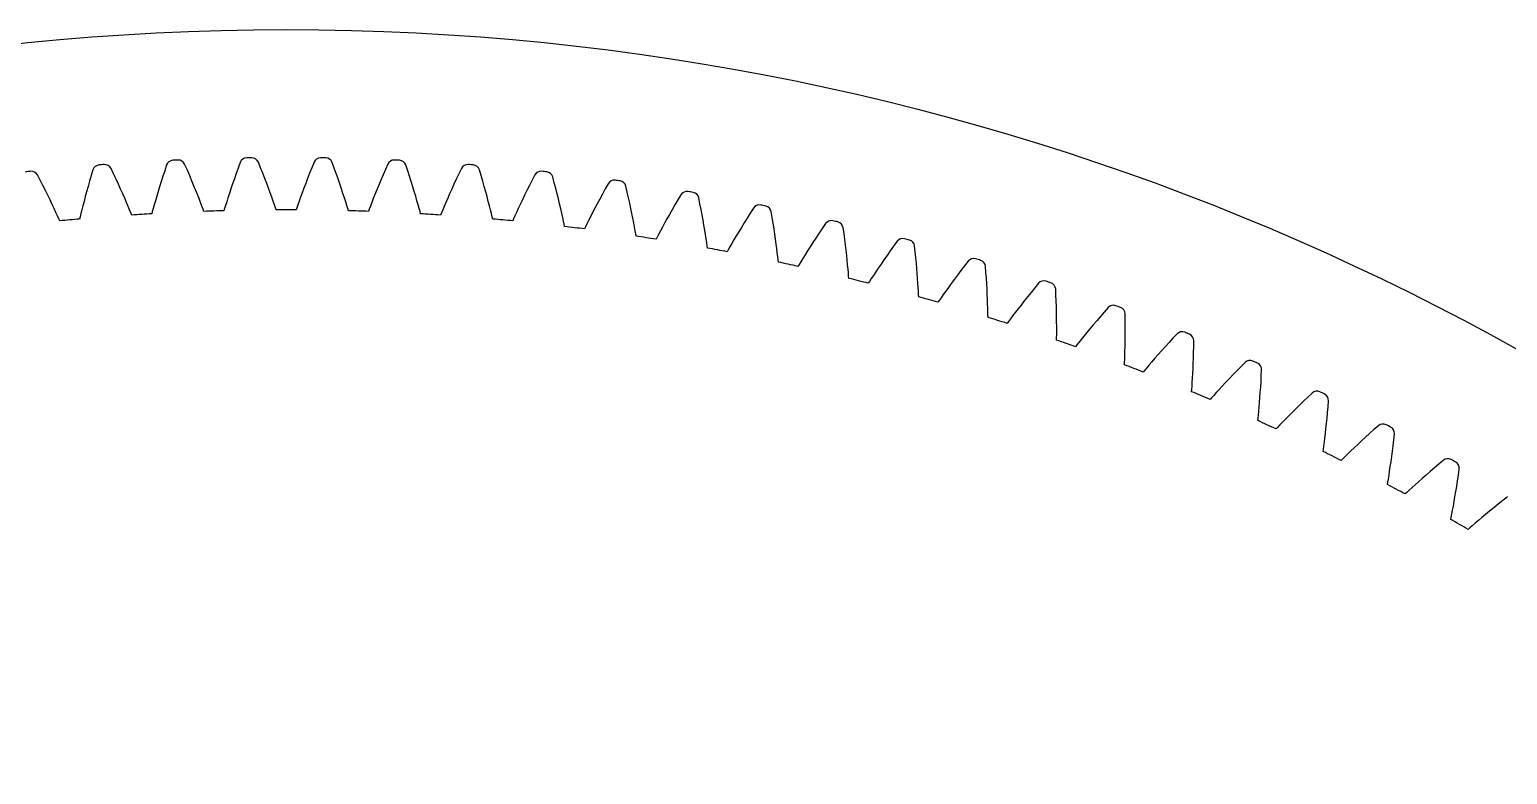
# Model space of a CAD drawing. Header units: millimetres. Extents: x -109 to 109, y -109 to 109.
# Drawn here: x -11 to 52.6, y 76.7 to 108.8 of the extents above; entities that cross this region are included whole.
import ezdxf

# ---------------------------------------------------------------- set-up
doc = ezdxf.new("R2010")
doc.units = ezdxf.units.MM

msp = doc.modelspace()

# ---------------------------------------------------------------- linework, layer by layer
at = {"layer": 'fixed_ring'}
for p, q in [((-1.101885, 102.81524), (-1.198089, 103.054401)), ((1.198089, 103.054401), (1.101885, 102.81524)), ((-10.583778, 102.274979), (-10.701638, 102.504243)), ((-8.389409, 102.478317), (-8.459716, 102.238632)), ((-8.315683, 102.725334), (-8.389409, 102.478317)), ((-7.429194, 102.5524), (-7.539938, 102.785185)), ((-7.322953, 102.326336), (-7.429194, 102.5524)), ((-5.307259, 102.450659), (-5.380657, 102.221064)), ((-5.229604, 102.688066), (-5.307259, 102.450659)), ((-5.148306, 102.932696), (-5.229604, 102.688066)), ((-4.267564, 102.732544), (-4.371087, 102.968629)), ((-4.168335, 102.503315), (-4.267564, 102.732544)), ((-4.074065, 102.281471), (-4.168335, 102.503315)), ((-2.149768, 102.565506), (-2.230202, 102.33828)), ((-2.064839, 102.800409), (-2.149768, 102.565506)), ((-1.976046, 103.042419), (-2.064839, 102.800409)), ((-1.009762, 102.583064), (-1.101885, 102.81524)), ((-0.922369, 102.358422), (-1.009762, 102.583064)), ((1.009762, 102.583064), (0.922369, 102.358422)), ((1.101885, 102.81524), (1.009762, 102.583064)), ((2.064839, 102.800409), (1.976046, 103.042419)), ((2.149768, 102.565506), (2.064839, 102.800409)), ((2.230202, 102.33828), (2.149768, 102.565506)), ((4.168335, 102.503315), (4.074065, 102.281471)), ((4.267564, 102.732544), (4.168335, 102.503315)), ((4.371087, 102.968629), (4.267564, 102.732544)), ((5.229604, 102.688066), (5.148306, 102.932696)), ((5.307259, 102.450659), (5.229604, 102.688066)), ((5.380657, 102.221064), (5.307259, 102.450659)), ((7.429194, 102.5524), (7.322953, 102.326336)), ((7.539938, 102.785185), (7.429194, 102.5524)), ((8.389409, 102.478317), (8.315683, 102.725334)), ((8.459716, 102.238632), (8.389409, 102.478317)), ((10.701638, 102.504243), (10.583778, 102.274979)), ((11.541256, 102.171362), (11.475171, 102.420532)), ((-10.470626, 102.052293), (-10.583778, 102.274979)), ((-10.362878, 101.836674), (-10.470626, 102.052293)), ((-10.260694, 101.628779), (-10.362878, 101.836674)), ((-8.588253, 101.783754), (-8.646384, 101.570077)), ((-8.526009, 102.006885), (-8.588253, 101.783754)), ((-8.459716, 102.238632), (-8.526009, 102.006885)), ((-7.221897, 102.1075), (-7.322953, 102.326336)), ((-7.126164, 101.896557), (-7.221897, 102.1075)), ((-7.035944, 101.694327), (-7.126164, 101.896557)), ((-5.514427, 101.788171), (-5.574571, 101.586777)), ((-5.449743, 101.999956), (-5.514427, 101.788171)), ((-5.380657, 102.221064), (-5.449743, 101.999956)), ((-3.984873, 102.067681), (-4.074065, 102.281471)), ((-3.900924, 101.862767), (-3.984873, 102.067681)), ((-3.822455, 101.667782), (-3.900924, 101.862767)), ((-2.377239, 101.909712), (-2.443556, 101.710266)), ((-2.306064, 102.119404), (-2.377239, 101.909712)), ((-2.230202, 102.33828), (-2.306064, 102.119404)), ((-0.839803, 102.141986), (-0.922369, 102.358422)), ((-0.762204, 101.934585), (-0.839803, 102.141986)), ((-0.689776, 101.737276), (-0.762204, 101.934585)), ((0.762204, 101.934585), (0.689776, 101.737276)), ((0.839803, 102.141986), (0.762204, 101.934585)), ((0.922369, 102.358422), (0.839803, 102.141986)), ((2.306064, 102.119404), (2.230202, 102.33828)), ((2.377239, 101.909712), (2.306064, 102.119404)), ((2.443556, 101.710266), (2.377239, 101.909712)), ((3.900924, 101.862767), (3.822455, 101.667782)), ((3.984873, 102.067681), (3.900924, 101.862767)), ((4.074065, 102.281471), (3.984873, 102.067681)), ((5.449743, 101.999956), (5.380657, 102.221064)), ((5.514427, 101.788171), (5.449743, 101.999956)), ((5.574571, 101.586777), (5.514427, 101.788171)), ((7.126164, 101.896557), (7.035944, 101.694327)), ((7.221897, 102.1075), (7.126164, 101.896557)), ((7.322953, 102.326336), (7.221897, 102.1075)), ((8.526009, 102.006885), (8.459716, 102.238632)), ((8.588253, 101.783754), (8.526009, 102.006885)), ((8.646384, 101.570077), (8.588253, 101.783754)), ((10.362878, 101.836674), (10.260694, 101.628779)), ((10.470626, 102.052293), (10.362878, 101.836674)), ((10.583778, 102.274979), (10.470626, 102.052293)), ((11.604149, 101.929624), (11.541256, 102.171362)), ((11.663273, 101.695946), (11.604149, 101.929624)), ((13.728322, 101.900544), (13.608366, 101.681448)), ((13.853187, 102.12607), (13.728322, 101.900544)), ((14.682155, 101.76749), (14.623775, 102.018577)), ((-10.16429, 101.429423), (-10.260694, 101.628779)), ((-10.073965, 101.239638), (-10.16429, 101.429423)), ((-9.990158, 101.060801), (-10.073965, 101.239638)), ((-8.749817, 101.175735), (-8.794643, 100.998535)), ((-8.700298, 101.366927), (-8.749817, 101.175735)), ((-8.646384, 101.570077), (-8.700298, 101.366927)), ((-6.951507, 101.501851), (-7.035944, 101.694327)), ((-6.873246, 101.320517), (-6.951507, 101.501851)), ((-6.80177, 101.152289), (-6.873246, 101.320517)), ((-6.738104, 101.000229), (-6.80177, 101.152289)), ((-5.680216, 101.221464), (-5.724713, 101.062733)), ((-5.629955, 101.397201), (-5.680216, 101.221464)), ((-5.574571, 101.586777), (-5.629955, 101.397201)), ((-3.749815, 101.484125), (-3.822455, 101.667782)), ((-3.683553, 101.313776), (-3.749815, 101.484125)), ((-3.6246, 101.159827), (-3.683553, 101.313776)), ((-3.574844, 101.028046), (-3.6246, 101.159827)), ((-2.609765, 101.191094), (-2.651314, 101.0565)), ((-2.560401, 101.34838), (-2.609765, 101.191094)), ((-2.504752, 101.522485), (-2.560401, 101.34838)), ((-2.443556, 101.710266), (-2.504752, 101.522485)), ((-0.622827, 101.551469), (-0.689776, 101.737276)), ((-0.561842, 101.37916), (-0.622827, 101.551469)), ((-0.507658, 101.223469), (-0.561842, 101.37916)), ((-0.461984, 101.090218), (-0.507658, 101.223469)), ((0.507658, 101.223469), (0.461984, 101.090218)), ((0.561842, 101.37916), (0.507658, 101.223469)), ((0.622827, 101.551469), (0.561842, 101.37916)), ((0.689776, 101.737276), (0.622827, 101.551469)), ((2.504752, 101.522485), (2.443556, 101.710266)), ((2.560401, 101.34838), (2.504752, 101.522485)), ((2.609765, 101.191094), (2.560401, 101.34838)), ((2.651314, 101.0565), (2.609765, 101.191094)), ((3.6246, 101.159827), (3.574844, 101.028046)), ((3.683553, 101.313776), (3.6246, 101.159827)), ((3.749815, 101.484125), (3.683553, 101.313776)), ((3.822455, 101.667782), (3.749815, 101.484125)), ((5.629955, 101.397201), (5.574571, 101.586777)), ((5.680216, 101.221464), (5.629955, 101.397201)), ((5.724713, 101.062733), (5.680216, 101.221464)), ((6.80177, 101.152289), (6.738104, 101.000229)), ((6.873246, 101.320517), (6.80177, 101.152289)), ((6.951507, 101.501851), (6.873246, 101.320517)), ((7.035944, 101.694327), (6.951507, 101.501851)), ((8.700298, 101.366927), (8.646384, 101.570077)), ((8.749817, 101.175735), (8.700298, 101.366927)), ((8.794643, 100.998535), (8.749817, 101.175735)), ((10.073965, 101.239638), (9.990158, 101.060801)), ((10.16429, 101.429423), (10.073965, 101.239638)), ((10.260694, 101.628779), (10.16429, 101.429423)), ((11.718616, 101.471004), (11.663273, 101.695946)), ((11.77014, 101.255639), (11.718616, 101.471004)), ((11.817772, 101.050925), (11.77014, 101.255639)), ((13.385492, 101.2646), (13.282994, 101.068307)), ((13.49403, 101.469249), (13.385492, 101.2646)), ((13.608366, 101.681448), (13.49403, 101.469249)), ((14.737574, 101.523931), (14.682155, 101.76749)), ((14.789474, 101.288542), (14.737574, 101.523931)), ((14.837864, 101.062003), (14.789474, 101.288542)), ((16.733198, 101.214153), (16.612381, 101.005575)), ((16.859844, 101.42945), (16.733198, 101.214153)), ((16.991595, 101.651024), (16.859844, 101.42945)), ((17.809128, 101.267086), (17.758508, 101.519852)), ((17.857019, 101.021935), (17.809128, 101.267086)), ((-9.913534, 100.894854), (-9.990158, 101.060801)), ((-9.845216, 100.744826), (-9.913534, 100.894854)), ((-9.787442, 100.616358), (-9.845216, 100.744826)), ((-9.7483, 100.528457), (-9.787442, 100.616358)), ((-8.867415, 100.701611), (-8.889739, 100.608014)), ((-8.834231, 100.838508), (-8.867415, 100.701611)), ((-8.794643, 100.998535), (-8.834231, 100.838508)), ((-6.684313, 100.870043), (-6.738104, 101.000229)), ((-6.647897, 100.780978), (-6.684313, 100.870043)), ((-5.762097, 100.926923), (-5.787293, 100.834058)), ((-5.724713, 101.062733), (-5.762097, 100.926923)), ((-3.541188, 100.937902), (-3.574844, 101.028046)), ((-2.651314, 101.0565), (-2.679357, 100.964454)), ((-0.43112, 100.99908), (-0.461984, 101.090218)), ((0.461984, 101.090218), (0.43112, 100.99908)), ((2.679357, 100.964454), (2.651314, 101.0565)), ((3.574844, 101.028046), (3.541188, 100.937902)), ((5.762097, 100.926923), (5.724713, 101.062733)), ((5.787293, 100.834058), (5.762097, 100.926923)), ((6.684313, 100.870043), (6.647897, 100.780978)), ((6.738104, 101.000229), (6.684313, 100.870043)), ((8.834231, 100.838508), (8.794643, 100.998535)), ((8.867415, 100.701611), (8.834231, 100.838508)), ((8.889739, 100.608014), (8.867415, 100.701611)), ((9.787442, 100.616358), (9.7483, 100.528457)), ((9.845216, 100.744826), (9.787442, 100.616358)), ((9.913534, 100.894854), (9.845216, 100.744826)), ((9.990158, 101.060801), (9.913534, 100.894854)), ((11.86138, 100.858298), (11.817772, 101.050925)), ((11.900728, 100.679801), (11.86138, 100.858298)), ((11.935368, 100.518632), (11.900728, 100.679801)), ((11.964321, 100.380778), (11.935368, 100.518632)), ((13.015895, 100.541714), (12.94299, 100.393861)), ((13.097593, 100.705222), (13.015895, 100.541714)), ((13.186868, 100.881394), (13.097593, 100.705222)), ((13.282994, 101.068307), (13.186868, 100.881394)), ((14.882731, 100.845153), (14.837864, 101.062003)), ((14.924036, 100.639069), (14.882731, 100.845153)), ((14.961692, 100.445191), (14.924036, 100.639069)), ((16.389099, 100.611322), (16.287262, 100.427458)), ((16.497593, 100.804365), (16.389099, 100.611322)), ((16.612381, 101.005575), (16.497593, 100.804365)), ((17.901647, 100.78506), (17.857019, 101.021935)), ((17.943037, 100.557138), (17.901647, 100.78506)), ((17.981205, 100.33901), (17.943037, 100.557138)), ((19.842158, 100.650849), (19.714975, 100.446091)), ((19.975374, 100.862144), (19.842158, 100.650849)), ((20.113885, 101.079555), (19.975374, 100.862144)), ((20.919207, 100.670624), (20.876395, 100.924829)), ((20.959527, 100.424115), (20.919207, 100.670624)), ((11.983752, 100.286538), (11.964321, 100.380778)), ((12.881287, 100.267233), (12.839456, 100.180579)), ((12.94299, 100.393861), (12.881287, 100.267233)), ((14.995524, 100.265567), (14.961692, 100.445191)), ((15.025185, 100.103407), (14.995524, 100.265567)), ((15.049879, 99.964727), (15.025185, 100.103407)), ((15.066398, 99.869934), (15.049879, 99.964727)), ((16.028486, 99.947666), (15.962913, 99.822998)), ((16.10591, 100.093204), (16.028486, 99.947666)), ((16.192604, 100.254118), (16.10591, 100.093204)), ((16.287262, 100.427458), (16.192604, 100.254118)), ((18.016144, 100.131752), (17.981205, 100.33901)), ((18.047811, 99.936806), (18.016144, 100.131752)), ((18.076096, 99.756225), (18.047811, 99.936806)), ((19.372207, 99.87826), (19.272256, 99.707918)), ((19.479657, 100.0589), (19.372207, 99.87826)), ((19.594045, 100.248511), (19.479657, 100.0589)), ((19.714975, 100.446091), (19.594045, 100.248511)), ((20.996838, 100.185978), (20.959527, 100.424115)), ((21.03119, 99.956889), (20.996838, 100.185978)), ((21.062622, 99.737689), (21.03119, 99.956889)), ((22.932296, 99.992072), (22.798868, 99.791327)), ((23.071956, 100.199165), (22.932296, 99.992072)), ((23.217096, 100.412207), (23.071956, 100.199165)), ((24.009443, 99.97867), (23.97448, 100.234072)), ((24.042152, 99.731036), (24.009443, 99.97867)), ((15.962913, 99.822998), (15.918434, 99.737673)), ((18.100749, 99.593229), (18.076096, 99.756225)), ((18.121161, 99.453854), (18.100749, 99.593229)), ((18.134753, 99.358597), (18.121161, 99.453854)), ((19.029397, 99.284075), (18.982311, 99.200161)), ((19.098778, 99.406665), (19.029397, 99.284075)), ((19.180648, 99.549749), (19.098778, 99.406665)), ((19.272256, 99.707918), (19.180648, 99.549749)), ((21.091162, 99.529453), (21.062622, 99.737689)), ((21.116811, 99.333625), (21.091162, 99.529453)), ((21.139522, 99.152258), (21.116811, 99.333625)), ((22.438776, 99.234321), (22.333626, 99.067138)), ((22.551738, 99.411567), (22.438776, 99.234321)), ((22.67191, 99.597566), (22.551738, 99.411567)), ((22.798868, 99.791327), (22.67191, 99.597566)), ((24.072113, 99.491863), (24.042152, 99.731036)), ((24.099393, 99.261825), (24.072113, 99.491863)), ((24.124061, 99.04176), (24.099393, 99.261825)), ((26.000681, 99.238446), (25.861134, 99.041906)), ((26.146652, 99.44114), (26.000681, 99.238446)), ((26.298285, 99.649612), (26.146652, 99.44114)), ((27.076905, 99.191879), (27.049823, 99.448238)), ((21.159144, 98.98858), (21.139522, 99.152258)), ((21.175253, 98.848643), (21.159144, 98.98858)), ((21.185906, 98.753012), (21.175253, 98.848643)), ((22.077831, 98.650975), (22.028183, 98.56855)), ((22.150954, 98.77137), (22.077831, 98.650975)), ((22.237191, 98.911865), (22.150954, 98.77137)), ((22.333626, 99.067138), (22.237191, 98.911865)), ((24.146174, 98.832745), (24.124061, 99.04176)), ((24.165781, 98.636219), (24.146174, 98.832745)), ((24.182895, 98.45424), (24.165781, 98.636219)), ((25.602427, 98.669936), (25.48406, 98.496253)), ((25.72827, 98.852146), (25.602427, 98.669936)), ((25.861134, 99.041906), (25.72827, 98.852146)), ((27.101973, 98.943356), (27.076905, 99.191879)), ((27.124553, 98.703374), (27.101973, 98.943356)), ((27.144737, 98.472605), (27.124553, 98.703374)), ((29.354528, 98.792493), (29.196547, 98.588789)), ((24.197467, 98.290034), (24.182895, 98.45424)), ((24.20926, 98.149668), (24.197467, 98.290034)), ((24.216963, 98.053754), (24.20926, 98.149668)), ((25.182118, 98.042385), (25.105322, 97.924299)), ((25.272641, 98.180158), (25.182118, 98.042385)), ((25.373812, 98.332387), (25.272641, 98.180158)), ((25.48406, 98.496253), (25.373812, 98.332387)), ((27.162616, 98.251885), (27.144737, 98.472605)), ((27.178283, 98.042287), (27.162616, 98.251885)), ((27.191827, 97.845251), (27.178283, 98.042287)), ((28.760226, 98.012959), (28.628831, 97.834711)), ((28.89887, 98.198537), (28.760226, 98.012959)), ((29.044403, 98.390687), (28.89887, 98.198537)), ((29.196547, 98.588789), (29.044403, 98.390687)), ((30.118683, 98.311), (30.099508, 98.56807)), ((30.136085, 98.061822), (30.118683, 98.311)), ((30.151265, 97.821258), (30.136085, 98.061822)), ((25.105322, 97.924299), (25.05316, 97.843442)), ((27.20333, 97.662831), (27.191827, 97.845251)), ((27.212838, 97.498255), (27.20333, 97.662831)), ((27.220303, 97.357592), (27.212838, 97.498255)), ((27.225048, 97.261487), (27.220303, 97.357592)), ((28.284118, 97.35532), (28.189396, 97.2204)), ((28.38993, 97.504362), (28.284118, 97.35532)), ((28.505172, 97.664755), (28.38993, 97.504362)), ((28.628831, 97.834711), (28.505172, 97.664755)), ((30.164332, 97.589977), (30.151265, 97.821258)), ((30.175406, 97.368812), (30.164332, 97.589977)), ((30.18461, 97.158831), (30.175406, 97.368812)), ((32.060575, 97.449598), (31.909194, 97.262021)), ((32.218747, 97.642921), (32.060575, 97.449598)), ((32.382926, 97.841663), (32.218747, 97.642921)), ((33.131891, 97.336866), (33.120642, 97.594405)), ((33.141612, 97.087271), (33.131891, 97.336866)), ((28.109, 97.104736), (28.054372, 97.025523)), ((28.189396, 97.2204), (28.109, 97.104736)), ((30.192081, 96.961471), (30.18461, 97.158831)), ((30.19796, 96.778783), (30.192081, 96.961471)), ((30.202396, 96.613993), (30.19796, 96.778783)), ((31.499244, 96.740616), (31.379117, 96.583848)), ((31.628078, 96.906683), (31.499244, 96.740616)), ((31.7649, 97.0808), (31.628078, 96.906683)), ((31.909194, 97.262021), (31.7649, 97.0808)), ((33.149376, 96.846354), (33.141612, 97.087271)), ((33.155315, 96.61478), (33.149376, 96.846354)), ((35.380607, 96.798024), (35.210386, 96.604433)), ((30.205526, 96.473166), (30.202396, 96.613993)), ((30.207309, 96.37696), (30.205526, 96.473166)), ((31.086014, 96.193063), (31.028973, 96.11557)), ((31.169934, 96.306197), (31.086014, 96.193063)), ((31.268766, 96.438135), (31.169934, 96.306197)), ((31.379117, 96.583848), (31.268766, 96.438135)), ((33.159572, 96.393378), (33.155315, 96.61478)), ((33.162306, 96.183214), (33.159572, 96.393378)), ((33.163696, 95.985718), (33.162306, 96.183214)), ((34.739444, 96.056555), (34.597325, 95.886734)), ((34.88925, 96.233246), (34.739444, 96.056555)), ((35.046335, 96.416072), (34.88925, 96.233246)), ((35.210386, 96.604433), (35.046335, 96.416072)), ((36.113672, 96.270403), (36.110359, 96.528166)), ((36.115702, 96.020626), (36.113672, 96.270403)), ((33.160916, 95.401015), (33.162097, 95.49723)), ((33.162097, 95.49723), (33.163305, 95.638086)), ((33.163305, 95.638086), (33.163946, 95.802935)), ((33.163946, 95.802935), (33.163696, 95.985718)), ((34.223754, 95.429473), (34.120906, 95.300641)), ((34.33854, 95.571718), (34.223754, 95.429473)), ((34.463438, 95.724713), (34.33854, 95.571718)), ((34.597325, 95.886734), (34.463438, 95.724713)), ((36.112285, 95.32651), (36.114848, 95.547938)), ((36.114848, 95.547938), (36.116043, 95.779584)), ((36.116043, 95.779584), (36.115702, 96.020626)), ((38.168626, 95.474309), (37.998852, 95.29109)), ((38.344728, 95.662567), (38.168626, 95.474309)), ((34.033542, 95.190145), (33.974142, 95.114445)), ((34.120906, 95.300641), (34.033542, 95.190145)), ((36.098474, 94.736212), (36.103853, 94.918916)), ((36.103853, 94.918916), (36.108546, 95.116361)), ((36.108546, 95.116361), (36.112285, 95.32651)), ((37.681035, 94.941194), (37.533754, 94.77583)), ((37.836211, 95.113188), (37.681035, 94.941194)), ((37.998852, 95.29109), (37.836211, 95.113188)), ((39.048452, 94.621962), (39.055533, 94.862901)), ((39.055533, 94.862901), (39.061196, 95.112621)), ((39.061196, 95.112621), (39.065823, 95.370364)), ((36.083069, 94.334576), (36.087211, 94.430709)), ((36.087211, 94.430709), (36.092757, 94.571461)), ((36.092757, 94.571461), (36.098474, 94.736212)), ((37.039512, 94.204686), (36.948786, 94.096933)), ((37.146279, 94.33029), (37.039512, 94.204686)), ((37.265391, 94.468933), (37.146279, 94.33029)), ((37.39494, 94.618009), (37.265391, 94.468933)), ((37.533754, 94.77583), (37.39494, 94.618009)), ((39.020534, 93.959284), (39.030743, 94.169218)), ((39.030743, 94.169218), (39.040124, 94.390462)), ((39.040124, 94.390462), (39.048452, 94.621962)), ((41.09066, 94.253623), (40.915325, 94.075718)), ((41.272476, 94.436368), (41.09066, 94.253623)), ((36.948786, 94.096933), (36.887083, 94.023099)), ((38.987973, 93.415129), (38.998761, 93.579626)), ((38.998761, 93.579626), (39.009763, 93.762077)), ((39.009763, 93.762077), (39.020534, 93.959284)), ((40.434579, 93.575025), (40.290972, 93.421554)), ((40.586883, 93.735775), (40.434579, 93.575025)), ((40.747282, 93.902909), (40.586883, 93.735775)), ((40.915325, 94.075718), (40.747282, 93.902909)), ((41.943821, 93.374586), (41.958319, 93.615191)), ((41.958319, 93.615191), (41.971669, 93.864619)), ((41.971669, 93.864619), (41.984231, 94.122098)), ((38.970994, 93.178654), (38.978095, 93.274614)), ((38.978095, 93.274614), (38.987973, 93.415129)), ((39.828983, 92.914464), (39.765035, 92.842566)), ((39.922983, 93.019373), (39.828983, 92.914464)), ((40.033568, 93.14163), (39.922983, 93.019373)), ((40.156893, 93.276539), (40.033568, 93.14163)), ((40.290972, 93.421554), (40.156893, 93.276539)), ((41.895509, 92.713081), (41.912178, 92.922602)), ((41.912178, 92.922602), (41.928368, 93.143452)), ((41.928368, 93.143452), (41.943821, 93.374586)), ((43.973717, 92.943531), (43.792987, 92.77111)), ((44.161075, 93.120591), (43.973717, 92.943531)), ((41.846206, 92.170187), (41.862055, 92.334274)), ((41.862055, 92.334274), (41.87867, 92.5163)), ((41.87867, 92.5163), (41.895509, 92.713081)), ((43.29705, 92.285459), (43.148785, 92.136483)), ((43.454232, 92.441443), (43.29705, 92.285459)), ((43.619702, 92.603558), (43.454232, 92.441443)), ((43.792987, 92.77111), (43.619702, 92.603558)), ((44.799404, 92.038637), (44.821304, 92.278683)), ((44.821304, 92.278683), (44.842329, 92.527581)), ((44.842329, 92.527581), (44.862814, 92.784551)), ((41.821953, 91.934348), (41.832006, 92.030043)), ((41.832006, 92.030043), (41.846206, 92.170187)), ((42.671399, 91.643861), (42.605268, 91.573966)), ((42.768586, 91.745825), (42.671399, 91.643861)), ((42.882883, 91.864618), (42.768586, 91.745825)), ((43.010304, 91.995666), (42.882883, 91.864618)), ((43.148785, 92.136483), (43.010304, 91.995666)), ((44.753857, 91.587842), (44.77684, 91.808089)), ((44.77684, 91.808089), (44.799404, 92.038637)), ((47.007784, 91.716482), (46.815063, 91.545276)), ((44.664745, 90.837816), (44.68564, 91.001337)), ((44.68564, 91.001337), (44.707853, 91.182765)), ((44.707853, 91.182765), (44.730744, 91.378935)), ((44.730744, 91.378935), (44.753857, 91.587842)), ((46.280362, 91.059424), (46.118451, 90.908355)), ((46.450746, 91.216367), (46.280362, 91.059424)), ((46.629108, 91.378503), (46.450746, 91.216367)), ((46.815063, 91.545276), (46.629108, 91.378503)), ((47.641774, 90.854642), (47.670454, 91.102775)), ((47.670454, 91.102775), (47.698842, 91.358992)), ((44.633241, 90.602835), (44.646236, 90.698176)), ((44.646236, 90.698176), (44.664745, 90.837816)), ((45.57362, 90.38525), (45.473339, 90.286328)), ((45.691521, 90.500468), (45.57362, 90.38525)), ((45.822917, 90.627529), (45.691521, 90.500468)), ((45.965669, 90.764015), (45.822917, 90.627529)), ((46.118451, 90.908355), (45.965669, 90.764015)), ((47.553084, 90.166206), (47.582839, 90.385641)), ((47.582839, 90.385641), (47.612491, 90.615385)), ((47.612491, 90.615385), (47.641774, 90.854642)), ((45.473339, 90.286328), (45.405086, 90.218502)), ((47.466838, 89.58208), (47.494627, 89.762738)), ((47.494627, 89.762738), (47.523548, 89.95811)), ((47.523548, 89.95811), (47.553084, 90.166206)), ((49.237729, 89.742651), (49.062592, 89.59103)), ((49.420999, 89.899218), (49.237729, 89.742651)), ((49.612002, 90.060186), (49.420999, 89.899218)), ((49.809904, 90.225376), (49.612002, 90.060186)), ((50.45336, 89.591552), (50.489625, 89.846773)), ((47.402192, 89.185381), (47.418117, 89.280276)), ((47.418117, 89.280276), (47.440918, 89.41928)), ((47.440918, 89.41928), (47.466838, 89.58208)), ((48.592064, 89.173427), (48.456817, 89.050472)), ((48.738951, 89.305452), (48.592064, 89.173427)), ((48.896107, 89.445019), (48.738951, 89.305452)), ((49.062592, 89.59103), (48.896107, 89.445019)), ((50.343702, 88.877457), (50.380416, 89.106179)), ((50.380416, 89.106179), (50.417052, 89.34442)), ((50.417052, 89.34442), (50.45336, 89.591552)), ((48.232144, 88.843153), (48.161836, 88.777461)), ((48.335424, 88.93894), (48.232144, 88.843153)), ((48.456817, 89.050472), (48.335424, 88.93894)), ((50.23635, 88.257565), (50.271274, 88.451954)), ((50.271274, 88.451954), (50.307204, 88.659042)), ((50.307204, 88.659042), (50.343702, 88.877457)), ((52.36188, 88.489667), (52.166012, 88.334658)), ((52.564775, 88.648685), (52.36188, 88.489667)), ((50.145019, 87.777689), (50.172089, 87.915924)), ((50.172089, 87.915924), (50.20301, 88.077849)), ((50.20301, 88.077849), (50.23635, 88.257565)), ((51.627381, 87.896838), (51.466002, 87.762177)), ((51.798284, 88.037653), (51.627381, 87.896838)), ((51.978006, 88.183809), (51.798284, 88.037653)), ((52.166012, 88.334658), (51.978006, 88.183809)), ((50.126179, 87.683329), (50.145019, 87.777689)), ((50.945199, 87.315705), (50.872901, 87.252209)), ((51.051379, 87.408266), (50.945199, 87.315705)), ((51.17615, 87.516007), (51.051379, 87.408266)), ((51.315118, 87.634738), (51.17615, 87.516007)), ((51.466002, 87.762177), (51.315118, 87.634738))]:
    msp.add_line(p, q, dxfattribs=at)
for centre, radius, start, end in [((-4.864659, 102.835002), 0.3, 92.708385, 160.995251), ((0, 0), 103.25, 92.585733, 92.708385), ((-4.64451, 102.84518), 0.3, 24.298867, 92.585733), ((-1.695542, 102.936037), 0.3, 90.943679, 159.230545), ((0, 0), 103.25, 90.821027, 90.943679), ((-1.475184, 102.93943), 0.3, 22.534161, 90.821027), ((1.475184, 102.93943), 0.3, 89.178973, 157.465839), ((0, 0), 103.25, 89.056321, 89.178973), ((1.695542, 102.936037), 0.3, 20.769455, 89.056321), ((4.64451, 102.84518), 0.3, 87.414267, 155.701133), ((0, 0), 103.25, 87.291615, 87.414267), ((4.864659, 102.835002), 0.3, 19.004749, 87.291615), ((0, 0), 103.25, 96.115144, 96.237797), ((-10.966943, 102.364196), 0.3, 27.828278, 96.115144), ((-8.029161, 102.636422), 0.3, 94.473091, 162.759957), ((0, 0), 103.25, 94.350439, 94.473091), ((-7.809431, 102.653374), 0.3, 26.063572, 94.350439), ((7.809431, 102.653374), 0.3, 85.649561, 153.936428), ((0, 0), 103.25, 85.526909, 85.649561), ((8.029161, 102.636422), 0.3, 17.240043, 85.526909), ((10.966943, 102.364196), 0.3, 83.884856, 152.171722), ((0, 0), 103.25, 83.762203, 83.884856), ((11.186048, 102.340485), 0.3, 15.475337, 83.762203), ((14.114053, 101.977919), 0.3, 82.12015, 150.407016), ((0, 0), 103.25, 81.997497, 82.12015), ((14.332324, 101.947472), 0.3, 13.710631, 81.997497), ((17.247775, 101.49491), 0.3, 80.355444, 148.64231), ((0, 0), 103.25, 80.232791, 80.355444), ((17.465005, 101.457755), 0.3, 11.945925, 80.232791), ((20.365137, 100.915627), 0.3, 78.590738, 146.877604), ((0, 0), 103.25, 78.468086, 78.590738), ((20.581119, 100.8718), 0.3, 10.181219, 78.468086), ((0, 0), 101, 95.049549, 95.538686), ((0, 0), 101, 93.284843, 93.77398), ((0, 0), 101, 91.520137, 92.009274), ((0, 0), 101, 89.755431, 90.244569), ((0, 0), 101, 87.990726, 88.479863), ((0, 0), 101, 86.22602, 86.715157), ((0, 0), 101, 84.461314, 84.950451), ((23.463181, 100.240619), 0.3, 76.826032, 145.112898), ((0, 0), 103.25, 76.70338, 76.826032), ((0, 0), 101, 82.696608, 83.185745), ((0, 0), 101, 80.931902, 81.421039), ((23.677711, 100.190162), 0.3, 8.416514, 76.70338), ((0, 0), 101, 79.167196, 79.656333), ((26.538968, 99.470527), 0.3, 75.061326, 143.348192), ((0, 0), 103.25, 74.938674, 75.061326), ((26.751843, 99.413487), 0.3, 6.651808, 74.938674), ((0, 0), 101, 77.40249, 77.891627), ((29.589582, 98.606081), 0.3, 73.29662, 141.583486), ((0, 0), 103.25, 73.173968, 73.29662), ((29.800599, 98.542513), 0.3, 4.887102, 73.173968), ((0, 0), 101, 75.637784, 76.126921), ((32.612128, 97.648101), 0.3, 71.531914, 139.818781), ((0, 0), 103.25, 71.409262, 71.531914), ((32.821088, 97.578065), 0.3, 3.122396, 71.409262), ((0, 0), 101, 73.873079, 74.362216), ((35.60374, 96.597496), 0.3, 69.767209, 138.054075), ((0, 0), 103.25, 69.644556, 69.767209), ((35.810443, 96.521058), 0.3, 1.35769, 69.644556), ((0, 0), 101, 72.108373, 72.59751), ((38.561579, 95.455262), 0.3, 68.002503, 136.289369), ((0, 0), 103.25, 67.87985, 68.002503), ((38.765831, 95.372495), 0.3, 359.592984, 67.87985), ((0, 0), 101, 70.343667, 70.832804), ((0, 0), 101, 68.578961, 69.068098), ((41.482841, 94.222484), 0.3, 66.237797, 134.524663), ((0, 0), 103.25, 66.115144, 66.237797), ((41.684446, 94.133466), 0.3, 357.828278, 66.115144), ((0, 0), 101, 66.814255, 67.303392), ((44.364753, 92.900329), 0.3, 64.473091, 132.759957), ((0, 0), 103.25, 64.350439, 64.473091), ((44.563522, 92.805145), 0.3, 356.063572, 64.350439), ((0, 0), 101, 65.049549, 65.538686), ((47.204583, 91.490053), 0.3, 62.708385, 130.995251), ((0, 0), 103.25, 62.585733, 62.708385), ((47.400326, 91.388793), 0.3, 354.298867, 62.585733), ((0, 0), 101, 63.284843, 63.77398), ((49.999636, 89.992993), 0.3, 60.943679, 129.230545), ((0, 0), 103.25, 60.821027, 60.943679), ((50.192168, 89.885754), 0.3, 352.534161, 60.821027), ((0, 0), 101, 61.520137, 62.009274), ((0, 0), 101, 59.755431, 60.244569)]:
    msp.add_arc(centre, radius, start, end, dxfattribs=at)
at = {"layer": 'outer'}
msp.add_circle((0, 0), 108.759662, dxfattribs=at)

doc.saveas('drawing.dxf')
